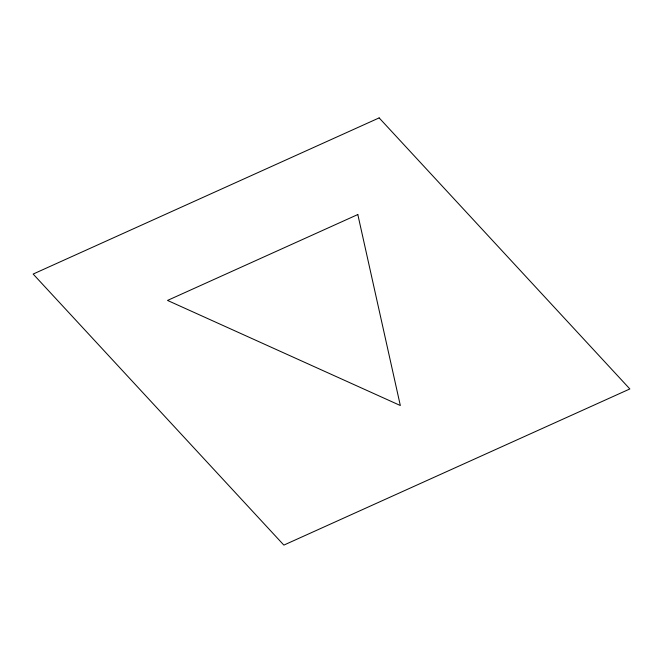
<?xml version="1.0" encoding="UTF-8"?>
<svg xmlns="http://www.w3.org/2000/svg" width="663" height="663" viewBox="0 0 663 663"><rect width="100%" height="100%" fill="white"/><g stroke="black" fill="none" stroke-linecap="round" stroke-linejoin="round"><path stroke-width="0.99" d="M379.145 117.898L33.15 274.051L283.855 545.102L629.85 388.949L379.145 117.898M357.821 214.539L167.524 300.43L400.328 405.516L357.821 214.539"/></g></svg>
